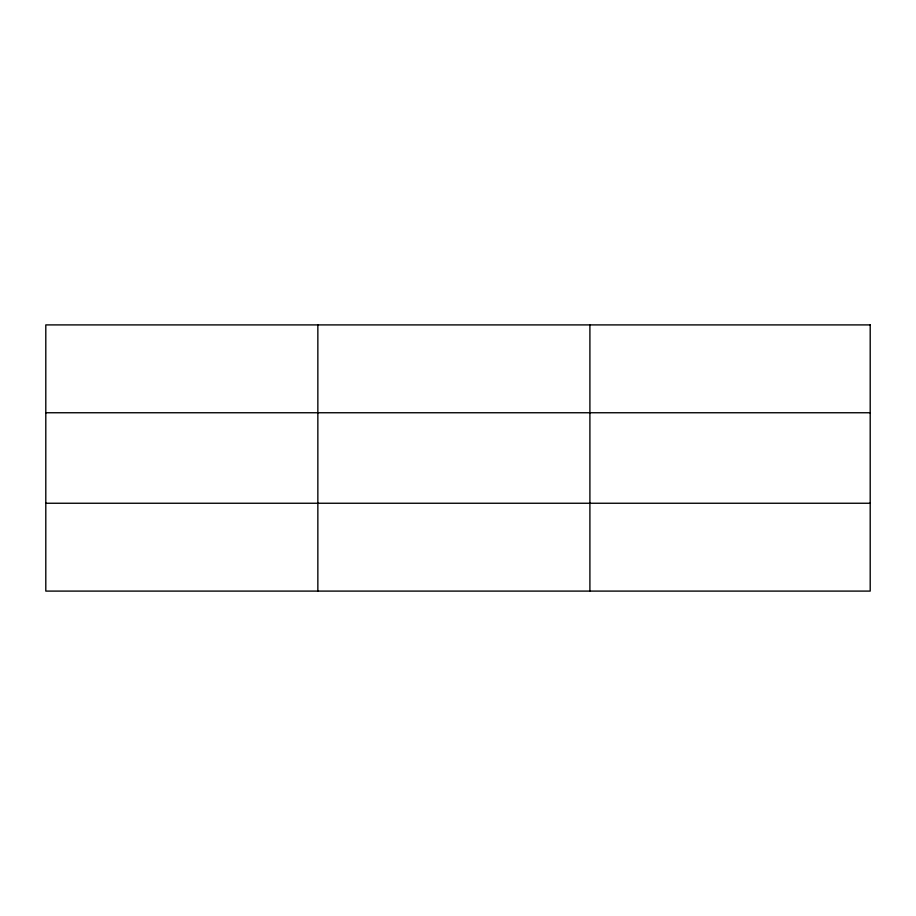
<?xml version="1.0" encoding="UTF-8"?>
<svg xmlns="http://www.w3.org/2000/svg" width="916" height="916" viewBox="0 0 916 916"><rect width="100%" height="100%" fill="white"/><g stroke="black" fill="none" stroke-linecap="round" stroke-linejoin="round"><path stroke-width="1.37" d="M317.852 591.095L317.852 324.905M589.904 591.095L589.904 324.905M45.8 412.75L870.2 412.75M45.8 503.25L870.2 503.25M870.2 324.905L870.2 591.095L45.8 591.095L45.8 324.905L870.2 324.905"/></g></svg>
